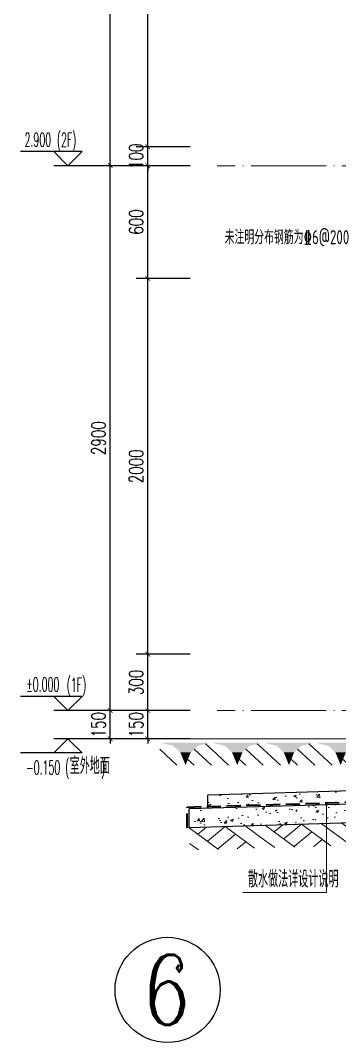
# Model space of a CAD drawing. Extents: x -812054 to 22247, y -644080 to 1003627.
# Drawn here: x -106184 to -104485, y -231434 to -225995 of the extents above; entities that cross this region are included whole.
import ezdxf
from ezdxf.enums import TextEntityAlignment as Align

# ---------------------------------------------------------------- set-up
doc = ezdxf.new("R2010")
doc.units = 0
doc.header["$LTSCALE"] = 1000
doc.linetypes.add('DASH', pattern=[0.35, 0.25, -0.1])
doc.linetypes.add('DOTE', pattern=[2.42, 2, -0.2, 0.02, -0.2])
doc.layers.get('0').update_dxf_attribs({"linetype": 'CONTINUOUS'})
doc.layers.get('DEFPOINTS').update_dxf_attribs({"linetype": 'CONTINUOUS'})
for name, color, linetype in [('AXIS', 3, 'CONTINUOUS'), ('COLUMN', 4, 'CONTINUOUS'), ('DIM_ELEV', 3, 'CONTINUOUS'), ('PUB_DIM', 3, 'CONTINUOUS'), ('PUB_TEXT', 2, 'CONTINUOUS'), ('REIN', 6, 'CONTINUOUS'), ('S-引出线', 40, 'CONTINUOUS'), ('TEXT', 2, 'CONTINUOUS')]:
    doc.layers.add(name, color=color, linetype=linetype)
for name, color, linetype, lineweight in [('AXIS_TEXT', 7, 'CONTINUOUS', 20), ('DOTE', 19, 'DOTE', 9), ('平面-排水沟', 86, 'CONTINUOUS', 15), ('立面-中轮廓线', 30, 'CONTINUOUS', 35), ('粉刷', 251, 'CONTINUOUS', 9)]:
    doc.layers.add(name, color=color, linetype=linetype, lineweight=lineweight)
doc.styles.add('_TCH_AXIS', font='COMPLEX', dxfattribs={"bigfont": 'GBCBIG'})
doc.styles.add('_TCH_DIM', font='SIMPLEX.shx', dxfattribs={"width": 0.7, "bigfont": 'GBCBIG.shx'})
doc.styles.add('_TCH_DIM_T3', font='SIMPLEX', dxfattribs={"width": 0.705882, "bigfont": 'GBCBIG'})
doc.styles.add('DIM_FONT_T3', font='SIMPLEX', dxfattribs={"width": 0.705882, "bigfont": 'GBCBIG'})
doc.styles.add('TSSD_REIN', font='tssdeng.shx', dxfattribs={"width": 0.7, "height": 300, "bigfont": 'tssdchn.shx'})
doc.dimstyles.new('_TCH_ARCH&&25', dxfattribs={"dimtxt": 74.375, "dimasz": 25, "dimexe": 62.5, "dimexo": 75, "dimgap": 25, "dimtad": 1, "dimdec": 0, "dimzin": 0, "dimdsep": 46, "dimtxsty": '_TCH_DIM_T3', "dimblk": 'ARCHTICK', "dimcen": 0.09, "dimclrt": 7, "dimazin": 0, "dimtfac": 1, "dimtdec": 0, "dimtix": 1, "dimtmove": 2, "dimatfit": 3, "dimldrblk": 'ARCHTICK', "dimfxl": 1, "dimtolj": 1, "dimtzin": 0, "dimarcsym": 0})
pattern_1 = [(50, (28072.99, 249033.25), (143.452037, -12.550427), [15, -165]), (355, (28072.99, 249033.25), (-27.750267, 150.438427), [12, -132]), (100.4514, (28084.94, 249032.2), (115.701876, 137.88791), [12.74804, -140.22842]), (46.1842, (28072.99, 249073.25), (213.44821, -33.1038), [22.5, -247.5]), (96.6356, (28090.77, 249070.5), (186.93254, 194.82357), [19.12206, -210.3426]), (351.1842, (28072.99, 249073.25), (186.93239, 194.82372), [18, -198]), (21, (28092.99, 249063.25), (119.38141, -80.52378), [15, -165]), (326, (28092.99, 249063.25), (48.663066, 145.03001), [12, -132]), (71.4514, (28102.93, 249056.54), (168.044526, 64.5061), [12.74804, -140.22842]), (37.5, (28072.986, 249033.25), (2.431971, 66.578771), [0, -130.4, 0, -134, 0, -132.5]), (7.5, (28072.986, 249033.25), (52.613907, 78.882342), [0, -76.4, 0, -127.4, 0, -50.5]), (327.5, (28028.386, 249033.25), (106.764487, -4.510974), [0, -50, 0, -156, 0, -207]), (317.5, (28008.39, 249033.25), (116.637234, 20.020996), [0, -65, 0, -103.6, 0, -147])]

# ---------------------------------------------------------------- blocks, each defined once
blk = doc.blocks.new('$LINEPAT$素土夯实')
at = {"color": 0}
for p, q in [((0, -210), (210, 0)), ((120, -300), (420, 0)), ((420, 0), (608, -188)), ((495, -300), (795, 0)), ((615, 0), (705, -90)), ((315, -105), (502, -293)), ((210, -210), (300, -300)), ((705, -300), (795, -210))]:
    blk.add_line(p, q, dxfattribs=at)
blk = doc.blocks.new('$LinePat$自然土壤')
at = {"color": 0}
for p, q in [((0, -90), (71, -19)), ((0, -300), (211, -89)), ((420, -300), (630, -90)), ((210, -300), (286, -224))]:
    blk.add_line(p, q, dxfattribs=at)
for points in [[(0, 0), (630, 0), (168, -45), (462, -45)], [(168, -45), (462, -45), (252, -132), (378, -132)], [(252, -132), (378, -132), (315, -300)]]:
    blk.add_solid(points, dxfattribs=at)
blk = doc.blocks.new('sanshui')
at = {"layer": '粉刷'}
h = blk.add_hatch(dxfattribs=at)
h.set_pattern_fill('混凝土', color=256, scale=20)
h.set_pattern_definition(pattern_1)
edge = h.paths.add_edge_path()
edge.add_line((346317.8, 427329.6), (346257.8, 427329.6))
edge.add_line((346257.8, 427329.6), (346257.8, 427160.3))
edge.add_arc((346157.8, 427160.3), 100, 271.7184, 360, ccw=False)
edge.add_line((346160.8, 427060.3), (345137.8, 427029.6))
edge.add_line((345137.8, 427029.6), (345137.8, 426969.6))
edge.add_line((345137.8, 426969.6), (346317.8, 427005))
edge.add_line((346317.8, 427005), (346317.8, 427329.6))
h = blk.add_hatch(dxfattribs=at)
h.set_pattern_fill('混凝土', color=256, scale=20)
h.set_pattern_definition(pattern_1)
h.paths.add_polyline_path([(346337.8, 426895.6), (346337.8, 426995.6), (345037.8, 426956.6), (345037.8, 426856.6)])
at = {"layer": 'COLUMN'}
for p, q in [((346257.8, 427329.6), (346317.8, 427329.6)), ((346257.8, 427160.3), (346257.8, 427329.6)), ((346317.8, 426995), (346317.8, 427329.6)), ((346160.8, 427060.3), (345137.8, 427029.6)), ((345137.8, 426959.6), (345137.8, 427029.6)), ((346338.1, 426995.6), (345037.8, 426956.6)), ((345037.8, 426856.6), (345037.8, 426956.6)), ((346338.1, 426895.6), (345037.8, 426856.6))]:
    blk.add_line(p, q, dxfattribs=at)
blk.add_arc((346157.8, 427160.3), 100, 271.7184, 0, dxfattribs=at)
at = {"layer": '立面-中轮廓线', "linetype": 'DASH', "ltscale": 0.3}
blk.add_lwpolyline([(345027.8, 426856.6), (345027.8, 426966.3), (346317.8, 427005)], dxfattribs=at)
at = {"layer": '粉刷'}
blk.add_line((344881.5, 427329.6), (346257.8, 427329.6), dxfattribs=at)
at = {"layer": '粉刷', "yscale": 0.4, "zscale": 0.4}
for name, p, xscale, rotation in [('$LinePat$自然土壤', (345156.8, 427309.6), -0.4369306507241237, 359.9999999999903), ('$LinePat$自然土壤', (345432, 427309.6), -0.4369306507241237, 359.9999999999903), ('$LinePat$自然土壤', (345707.3, 427309.6), -0.4369306507241237, 359.9999999999903), ('$LinePat$自然土壤', (345982.6, 427309.6), -0.4369306507241237, 359.9999999999903), ('$LinePat$自然土壤', (346257.8, 427309.6), -0.4369306507241237, 359.9999999999903), ('$LINEPAT$素土夯实', (345444.5, 426868.8), -0.5117605352322558, 1.718358001643932), ('$LINEPAT$素土夯实', (345851.2, 426881), -0.5117605352322558, 1.718358001643932), ('$LINEPAT$素土夯实', (346257.8, 426893.2), -0.5117605352322558, 1.718358001643932)]:
    blk.add_blockref(name, p, dxfattribs=dict(at, xscale=xscale, rotation=rotation))
blk = doc.blocks.new('_ArchTick')
at = {"color": 0, "linetype": 'ByBlock', "const_width": 0.15}
blk.add_lwpolyline([(-0.5, -0.5), (0.5, 0.5)], dxfattribs=at)
blk = doc.blocks.new('*D2745')
at = {"layer": 'DEFPOINTS', "color": 0, "transparency": 16777216}
for p in [(-105506.3, -229667.9), (-105206.3, -229667.9), (-105206.3, -229818.4)]:
    blk.add_point(p, dxfattribs=at)
at = {"layer": 'PUB_DIM', "color": 0, "lineweight": -2, "transparency": 16777216}
for p, q in [((-105506.3, -229667.9), (-105506.3, -229642.9)), ((-105281.3, -229667.9), (-105568.8, -229667.9)), ((-105506.3, -229818.4), (-105506.3, -229667.9)), ((-105281.3, -229818.4), (-105568.8, -229818.4)), ((-105506.3, -229818.4), (-105506.3, -229843.4))]:
    blk.add_line(p, q, dxfattribs=at)
at = {"layer": 'PUB_DIM', "color": 0, "lineweight": -2, "transparency": 16777216, "xscale": 25, "yscale": 25, "zscale": 25}
for p, rotation in [((-105506.3, -229667.9), 270), ((-105506.3, -229818.4), 90)]:
    blk.add_blockref('_ArchTick', p, dxfattribs=dict(at, rotation=rotation))
at = {"layer": 'PUB_DIM', "color": 7, "transparency": 16777216, "insert": (-105568.5, -229743.1), "char_height": 74.38, "attachment_point": 5, "rotation": 90, "style": '_TCH_DIM_T3'}
blk.add_mtext('\\A1;150', dxfattribs=at)
blk = doc.blocks.new('*D2746')
at = {"layer": 'DEFPOINTS', "color": 0, "transparency": 16777216}
for p in [(-105506.3, -229367.9), (-105206.3, -229367.9), (-105206.3, -229667.9)]:
    blk.add_point(p, dxfattribs=at)
at = {"layer": 'PUB_DIM', "color": 0, "lineweight": -2, "transparency": 16777216}
for p, q in [((-105281.3, -229367.9), (-105568.8, -229367.9)), ((-105506.3, -229667.9), (-105506.3, -229367.9)), ((-105281.3, -229667.9), (-105568.8, -229667.9))]:
    blk.add_line(p, q, dxfattribs=at)
at = {"layer": 'PUB_DIM', "color": 0, "lineweight": -2, "transparency": 16777216, "xscale": 25, "yscale": 25, "zscale": 25}
for p, rotation in [((-105506.3, -229367.9), 90), ((-105506.3, -229667.9), 270)]:
    blk.add_blockref('_ArchTick', p, dxfattribs=dict(at, rotation=rotation))
at = {"layer": 'PUB_DIM', "color": 7, "transparency": 16777216, "insert": (-105568.5, -229517.9), "char_height": 74.38, "attachment_point": 5, "rotation": 90, "style": '_TCH_DIM_T3'}
blk.add_mtext('\\A1;300', dxfattribs=at)
blk = doc.blocks.new('*D2747')
at = {"layer": 'DEFPOINTS', "color": 0, "transparency": 16777216}
for p in [(-105506.3, -227367.9), (-105206.3, -227367.9), (-105206.3, -229367.9)]:
    blk.add_point(p, dxfattribs=at)
at = {"layer": 'PUB_DIM', "color": 0, "lineweight": -2, "transparency": 16777216}
for p, q in [((-105281.3, -227367.9), (-105568.8, -227367.9)), ((-105506.3, -229367.9), (-105506.3, -227367.9)), ((-105281.3, -229367.9), (-105568.8, -229367.9))]:
    blk.add_line(p, q, dxfattribs=at)
at = {"layer": 'PUB_DIM', "color": 0, "lineweight": -2, "transparency": 16777216, "xscale": 25, "yscale": 25, "zscale": 25}
for p, rotation in [((-105506.3, -227367.9), 90), ((-105506.3, -229367.9), 270)]:
    blk.add_blockref('_ArchTick', p, dxfattribs=dict(at, rotation=rotation))
at = {"layer": 'PUB_DIM', "color": 7, "transparency": 16777216, "insert": (-105568.5, -228367.9), "char_height": 74.38, "attachment_point": 5, "rotation": 90, "style": '_TCH_DIM_T3'}
blk.add_mtext('\\A1;2000', dxfattribs=at)
blk = doc.blocks.new('*D2748')
at = {"layer": 'DEFPOINTS', "color": 0, "transparency": 16777216}
for p in [(-105706.3, -229667.9), (-105206.3, -229667.9), (-105206.3, -229818.4)]:
    blk.add_point(p, dxfattribs=at)
at = {"layer": 'PUB_DIM', "color": 0, "lineweight": -2, "transparency": 16777216}
for p, q in [((-105706.3, -229667.9), (-105706.3, -229642.9)), ((-105281.3, -229667.9), (-105768.8, -229667.9)), ((-105706.3, -229818.4), (-105706.3, -229667.9)), ((-105281.3, -229818.4), (-105768.8, -229818.4)), ((-105706.3, -229818.4), (-105706.3, -229843.4))]:
    blk.add_line(p, q, dxfattribs=at)
at = {"layer": 'PUB_DIM', "color": 0, "lineweight": -2, "transparency": 16777216, "xscale": 25, "yscale": 25, "zscale": 25}
for p, rotation in [((-105706.3, -229667.9), 270), ((-105706.3, -229818.4), 90)]:
    blk.add_blockref('_ArchTick', p, dxfattribs=dict(at, rotation=rotation))
at = {"layer": 'PUB_DIM', "color": 7, "transparency": 16777216, "insert": (-105768.5, -229743.1), "char_height": 74.38, "attachment_point": 5, "rotation": 90, "style": '_TCH_DIM_T3'}
blk.add_mtext('\\A1;150', dxfattribs=at)
blk = doc.blocks.new('*D2749')
at = {"layer": 'DEFPOINTS', "color": 0, "transparency": 16777216}
for p in [(-105706.3, -226767.9), (-105206.3, -226767.9), (-105206.3, -229667.9)]:
    blk.add_point(p, dxfattribs=at)
at = {"layer": 'PUB_DIM', "color": 0, "lineweight": -2, "transparency": 16777216}
for p, q in [((-105281.3, -226767.9), (-105768.8, -226767.9)), ((-105706.3, -229667.9), (-105706.3, -226767.9)), ((-105281.3, -229667.9), (-105768.8, -229667.9))]:
    blk.add_line(p, q, dxfattribs=at)
at = {"layer": 'PUB_DIM', "color": 0, "lineweight": -2, "transparency": 16777216, "xscale": 25, "yscale": 25, "zscale": 25}
for p, rotation in [((-105706.3, -226767.9), 90), ((-105706.3, -229667.9), 270)]:
    blk.add_blockref('_ArchTick', p, dxfattribs=dict(at, rotation=rotation))
at = {"layer": 'PUB_DIM', "color": 7, "transparency": 16777216, "insert": (-105768.5, -228217.9), "char_height": 74.38, "attachment_point": 5, "rotation": 90, "style": '_TCH_DIM_T3'}
blk.add_mtext('\\A1;2900', dxfattribs=at)
blk = doc.blocks.new('*D3114')
at = {"layer": 'DEFPOINTS', "color": 0, "transparency": 16777216}
for p in [(-105506.3, -226767.9), (-105206.3, -226767.9), (-105206.3, -227367.9)]:
    blk.add_point(p, dxfattribs=at)
at = {"layer": 'PUB_DIM', "color": 0, "lineweight": -2, "transparency": 16777216}
for p, q in [((-105281.3, -226767.9), (-105568.8, -226767.9)), ((-105506.3, -227367.9), (-105506.3, -226767.9)), ((-105281.3, -227367.9), (-105568.8, -227367.9))]:
    blk.add_line(p, q, dxfattribs=at)
at = {"layer": 'PUB_DIM', "color": 0, "lineweight": -2, "transparency": 16777216, "xscale": 25, "yscale": 25, "zscale": 25}
for p, rotation in [((-105506.3, -226767.9), 90), ((-105506.3, -227367.9), 270)]:
    blk.add_blockref('_ArchTick', p, dxfattribs=dict(at, rotation=rotation))
at = {"layer": 'PUB_DIM', "color": 7, "transparency": 16777216, "insert": (-105568.5, -227067.9), "char_height": 74.38, "attachment_point": 5, "rotation": 90, "style": '_TCH_DIM_T3'}
blk.add_mtext('\\A1;600', dxfattribs=at)
blk = doc.blocks.new('*D3115')
at = {"layer": 'DEFPOINTS', "color": 0, "transparency": 16777216}
for p in [(-105506.3, -226667.9), (-105206.3, -226667.9), (-105206.3, -226767.9)]:
    blk.add_point(p, dxfattribs=at)
at = {"layer": 'PUB_DIM', "color": 0, "lineweight": -2, "transparency": 16777216}
for p, q in [((-105506.3, -226667.9), (-105506.3, -226642.9)), ((-105281.3, -226667.9), (-105568.8, -226667.9)), ((-105506.3, -226767.9), (-105506.3, -226667.9)), ((-105281.3, -226767.9), (-105568.8, -226767.9)), ((-105506.3, -226767.9), (-105506.3, -226792.9))]:
    blk.add_line(p, q, dxfattribs=at)
at = {"layer": 'PUB_DIM', "color": 0, "lineweight": -2, "transparency": 16777216, "xscale": 25, "yscale": 25, "zscale": 25}
for p, rotation in [((-105506.3, -226667.9), 270), ((-105506.3, -226767.9), 90)]:
    blk.add_blockref('_ArchTick', p, dxfattribs=dict(at, rotation=rotation))
at = {"layer": 'PUB_DIM', "color": 7, "transparency": 16777216, "insert": (-105568.5, -226717.9), "char_height": 74.38, "attachment_point": 5, "rotation": 90, "style": '_TCH_DIM_T3'}
blk.add_mtext('\\A1;100', dxfattribs=at)
blk = doc.blocks.new('*D3116')
at = {"layer": 'DEFPOINTS', "color": 0, "transparency": 16777216}
for p in [(-105506.3, -224467.9), (-105206.3, -224467.9), (-105206.3, -226667.9)]:
    blk.add_point(p, dxfattribs=at)
at = {"layer": 'PUB_DIM', "color": 0, "lineweight": -2, "transparency": 16777216}
for p, q in [((-105281.3, -224467.9), (-105568.8, -224467.9)), ((-105506.3, -226667.9), (-105506.3, -224467.9)), ((-105281.3, -226667.9), (-105568.8, -226667.9))]:
    blk.add_line(p, q, dxfattribs=at)
at = {"layer": 'PUB_DIM', "color": 0, "lineweight": -2, "transparency": 16777216, "xscale": 25, "yscale": 25, "zscale": 25}
for p, rotation in [((-105506.3, -224467.9), 90), ((-105506.3, -226667.9), 270)]:
    blk.add_blockref('_ArchTick', p, dxfattribs=dict(at, rotation=rotation))
at = {"layer": 'PUB_DIM', "color": 7, "transparency": 16777216, "insert": (-105568.5, -225567.9), "char_height": 74.38, "attachment_point": 5, "rotation": 90, "style": '_TCH_DIM_T3'}
blk.add_mtext('\\A1;2200', dxfattribs=at)
blk = doc.blocks.new('*D3131')
at = {"layer": 'DEFPOINTS', "color": 0, "transparency": 16777216}
for p in [(-105706.3, -223867.9), (-105206.3, -223867.9), (-105206.3, -226767.9)]:
    blk.add_point(p, dxfattribs=at)
at = {"layer": 'PUB_DIM', "color": 0, "lineweight": -2, "transparency": 16777216}
for p, q in [((-105281.3, -223867.9), (-105768.8, -223867.9)), ((-105706.3, -226767.9), (-105706.3, -223867.9)), ((-105281.3, -226767.9), (-105768.8, -226767.9))]:
    blk.add_line(p, q, dxfattribs=at)
at = {"layer": 'PUB_DIM', "color": 0, "lineweight": -2, "transparency": 16777216, "xscale": 25, "yscale": 25, "zscale": 25}
for p, rotation in [((-105706.3, -223867.9), 90), ((-105706.3, -226767.9), 270)]:
    blk.add_blockref('_ArchTick', p, dxfattribs=dict(at, rotation=rotation))
at = {"layer": 'PUB_DIM', "color": 7, "transparency": 16777216, "insert": (-105768.5, -225317.9), "char_height": 74.38, "attachment_point": 5, "rotation": 90, "style": '_TCH_DIM_T3'}
blk.add_mtext('\\A1;2900', dxfattribs=at)
blk = doc.blocks.new('20210809.02280266')
at = {"layer": 'REIN', "const_width": 9}
for points in [[(88138.6, 67177.9), (88138.6, 67244.8), (88341, 67244.8), (88341, 66580.9), (88134.2, 66580.9), (88134.2, 66645.6)], [(89117.8, 66808.4), (89117.8, 67063.1), (88282.7, 67063.1), (88282.7, 66980.3), (89093.5, 66980.3), (89093.5, 67044.5)]]:
    blk.add_lwpolyline(points, dxfattribs=at)
at = {"layer": 'REIN', "const_width": 8}
for points in [[(88148.2, 67228.9, 1), (88156.2, 67228.9, 1)], [(88323.7, 67228.9, 1), (88331.7, 67228.9, 1)], [(88294.3, 67048.5, 1), (88302.3, 67048.5, 1)], [(88323.7, 67048.5, 1), (88331.7, 67048.5, 1)], [(88496.9, 67048.5, 1), (88504.9, 67048.5, 1)], [(88678, 67048.5, 1), (88686, 67048.5, 1)], [(88859.3, 67048.5, 1), (88867.3, 67048.5, 1)], [(88294.3, 66993.5, 1), (88302.3, 66993.5, 1)], [(88323.7, 66993.5, 1), (88331.7, 66993.5, 1)], [(88496.9, 66993.5, 1), (88504.9, 66993.5, 1)], [(88678, 66993.5, 1), (88686, 66993.5, 1)], [(88859.3, 66993.5, 1), (88867.3, 66993.5, 1)], [(88142.7, 66592.8, 1), (88150.7, 66592.8, 1)], [(88323.7, 66592.8, 1), (88331.7, 66592.8, 1)]]:
    blk.add_lwpolyline(points, format="xyb", close=True, dxfattribs=at)
at = {"layer": 'S-引出线'}
blk.add_line((88341, 66768.4), (88638.9, 66768.4), dxfattribs=at)
blk.add_lwpolyline([(88630.8, 66980.3), (88630.8, 66873.3), (88886.8, 66873.3)], dxfattribs=at)
at = {"layer": 'TEXT', "style": 'TSSD_REIN', "width": 0.7}
for s, p in [('%%1328@150', (88639, 66874.3)), ('\x848@200', (88379.6, 66780.1)), ('未注明分布钢筋为%%1326@200', (87152, 66744.8))]:
    blk.add_text(s, height=75, rotation=0, dxfattribs=at).set_placement(p)
blk = doc.blocks.new('20210902.15310781')
at = {"layer": 'DOTE', "color": 1, "linetype": 'DOTE', "ltscale": 0.2}
for p, q in [((87879, -129245.9), (84878.9, -129245.9)), ((87879, -132145.9), (84878.9, -132145.9))]:
    blk.add_line(p, q, dxfattribs=at)

msp = doc.modelspace()

# ---------------------------------------------------------------- linework, layer by layer
at = {"layer": 'AXIS', "color": 6}
msp.add_circle((-105400.75, -231154.48), 280, dxfattribs=at)
at = {"layer": 'DIM_ELEV'}
for p, q in [((-105856.33, -226692.9), (-106184.33, -226692.9)), ((-105931.33, -226767.9), (-106006.33, -226692.9)), ((-105931.33, -226767.9), (-105856.33, -226692.9)), ((-105506.33, -226767.9), (-106006.33, -226767.9)), ((-105856.33, -229592.9), (-106184.33, -229592.9)), ((-105931.33, -229667.9), (-106006.33, -229592.9)), ((-105931.33, -229667.9), (-105856.33, -229592.9)), ((-105506.33, -229667.9), (-106006.33, -229667.9)), ((-105931.33, -229818.37), (-106006.33, -229893.37)), ((-105506.33, -229818.37), (-106006.33, -229818.37)), ((-105931.33, -229818.37), (-105856.33, -229893.37)), ((-105856.33, -229893.37), (-106184.33, -229893.37))]:
    msp.add_line(p, q, dxfattribs=at)
at = {"layer": '平面-排水沟'}
for p, q in [((-104555.15, -230167.49), (-104555.15, -230635.34)), ((-104555.15, -230635.34), (-104999.29, -230635.34))]:
    msp.add_line(p, q, dxfattribs=at)
at = {"layer": '平面-排水沟', "const_width": 6.67}
msp.add_lwpolyline([(-104555.15, -230164.16, 1), (-104555.15, -230170.83, 1)], format="xyb", close=True, dxfattribs=at)

# ---------------------------------------------------------------- block references
msp.add_blockref('sanshui', (-450324.26, -657147.53))
at = {"layer": 'DOTE'}
msp.add_blockref('20210902.15310781', (-190015.18, -97522.01), dxfattribs=at)
at = {"layer": 'REIN'}
msp.add_blockref('20210809.02280266', (-192249.02, -293930.7), dxfattribs=at)

# ---------------------------------------------------------------- texts
at = {"layer": 'AXIS_TEXT', "color": 6, "style": '_TCH_AXIS'}
msp.add_text('6', height=372.76, dxfattribs=at).set_placement((-105525, -231340.86), (-105276.5, -231340.86), align=Align.FIT)
at = {"layer": 'PUB_TEXT'}
for s, height, style, width, p in [('2.900', 74.375, '_TCH_DIM', 0.494118, (-106162.43, -226666.65)), ('(2F)', 74.375, '_TCH_DIM', 0.494118, (-105990.28, -226667.88)), ('%%P0.000', 74.375, '_TCH_DIM', 0.494118, (-106153.33, -229566.65)), ('(1F)', 74.375, '_TCH_DIM', 0.494118, (-105937.96, -229567.88)), ('(', 74.38, '_TCH_DIM', 0.494118, (-105946.01, -230005.9)), ('室外地面', 89.362, '_TCH_DIM', 0.7, (-105921.51, -230005.9)), (')', 74.38, '_TCH_DIM', 0.494118, (-105754.7, -230005.9)), ('-0.150', 74.375, '_TCH_DIM', 0.494118, (-106154.73, -230007.12)), ('散水做法详设计说明', 89.362, 'DIM_FONT_T3', 0.705882, (-104973.04, -230609.09))]:
    msp.add_text(s, height=height, dxfattribs=dict(at, style=style, width=width)).set_placement(p)

# ---------------------------------------------------------------- dimensions: what is measured, and where the dimension line sits
at = {"layer": 'PUB_DIM'}
for p1, p2, distance, picture, middle in [((-105206.33, -226767.9), (-105206.33, -223867.9), 500, '*D3131', (-105768.52, -225317.9)), ((-105206.33, -226667.9), (-105206.33, -224467.9), 300, '*D3116', (-105568.52, -225567.9)), ((-105206.33, -226767.9), (-105206.33, -226667.9), 300, '*D3115', (-105568.52, -226717.9)), ((-105206.33, -229667.9), (-105206.33, -226767.9), 500, '*D2749', (-105768.52, -228217.9)), ((-105206.33, -227367.9), (-105206.33, -226767.9), 300, '*D3114', (-105568.52, -227067.9)), ((-105206.33, -229367.91), (-105206.33, -227367.9), 300, '*D2747', (-105568.52, -228367.91)), ((-105206.33, -229667.9), (-105206.33, -229367.91), 300, '*D2746', (-105568.52, -229517.91)), ((-105206.33, -229818.37), (-105206.33, -229667.9), 500, '*D2748', (-105768.52, -229743.14)), ((-105206.33, -229818.37), (-105206.33, -229667.9), 300, '*D2745', (-105568.52, -229743.14))]:
    dim = msp.add_aligned_dim(p1=p1, p2=p2, distance=distance, dimstyle='_TCH_ARCH&&25', dxfattribs=at)
    dim.commit()
    dim.dimension.update_dxf_attribs({"geometry": picture, "text_midpoint": middle})

doc.saveas('drawing.dxf')
